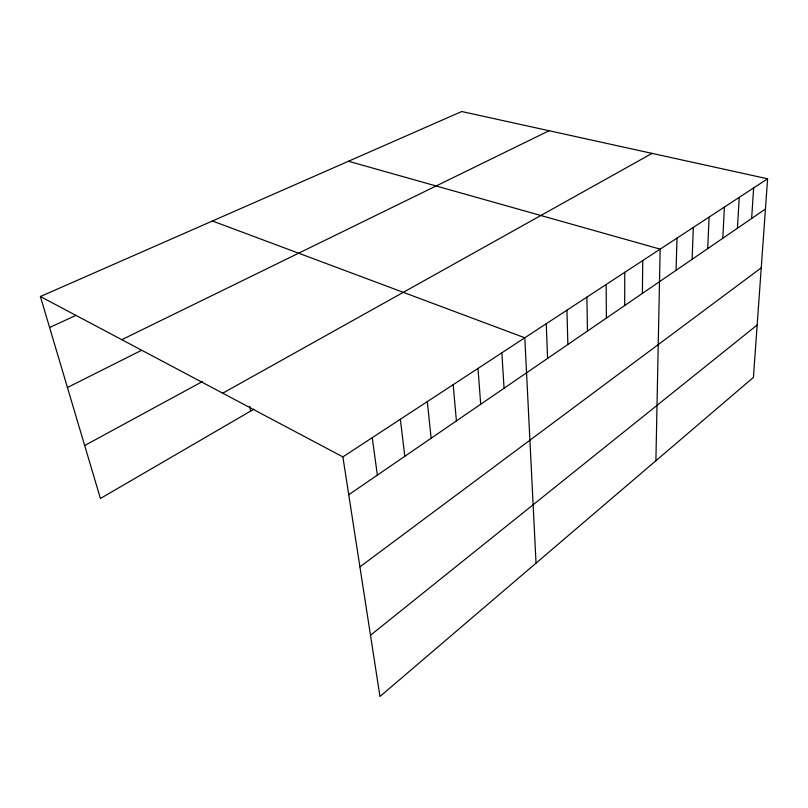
<?xml version="1.0" encoding="UTF-8"?>
<svg xmlns="http://www.w3.org/2000/svg" width="808" height="808" viewBox="0 0 808 808"><rect width="100%" height="100%" fill="white"/><g stroke="black" fill="none" stroke-linecap="round" stroke-linejoin="round"><path stroke-width="1.21" d="M624.685 305.545L624.766 272.316M642.38 293.415L642.764 260.54M655.894 460.742L660.156 249.137L348.46 161.257M676.084 270.306L676.993 238.118M692.143 259.297L693.294 227.442M707.707 248.632L709.091 217.099M722.796 238.279L724.392 207.08M737.431 228.24L739.229 197.364M751.642 218.503L753.632 187.941M767.6 178.79L753.42 377.417L379.972 696.476L342.885 456.894L40.4 296.536L461.721 111.524L767.6 178.79L342.885 456.894M370.498 635.24L757.157 325.018M359.913 566.873L761.237 267.862M348.743 494.728L765.439 209.04M253.783 409.262L100.414 498.475L40.4 296.536M222.735 393.193L652.066 153.379M84.678 445.521L202.495 381.517M67.438 387.507L141.097 350.531M121.796 339.683L549.066 130.734M49.601 327.513L76.002 315.352M212.443 220.988L524.806 337.774L536.037 563.146M249.733 406.374L250.682 411.07M372.246 437.673L377.366 475.104M400.354 419.261L404.808 456.288M427.311 401.616L431.129 438.239M453.167 384.679L456.409 420.907M477.993 368.428L480.699 404.252M501.859 352.803L504.061 388.244M546.259 323.725L547.582 358.409M566.933 310.181L567.873 344.491M586.891 297.112L587.466 331.058M606.162 284.497L606.394 318.079"/></g></svg>
